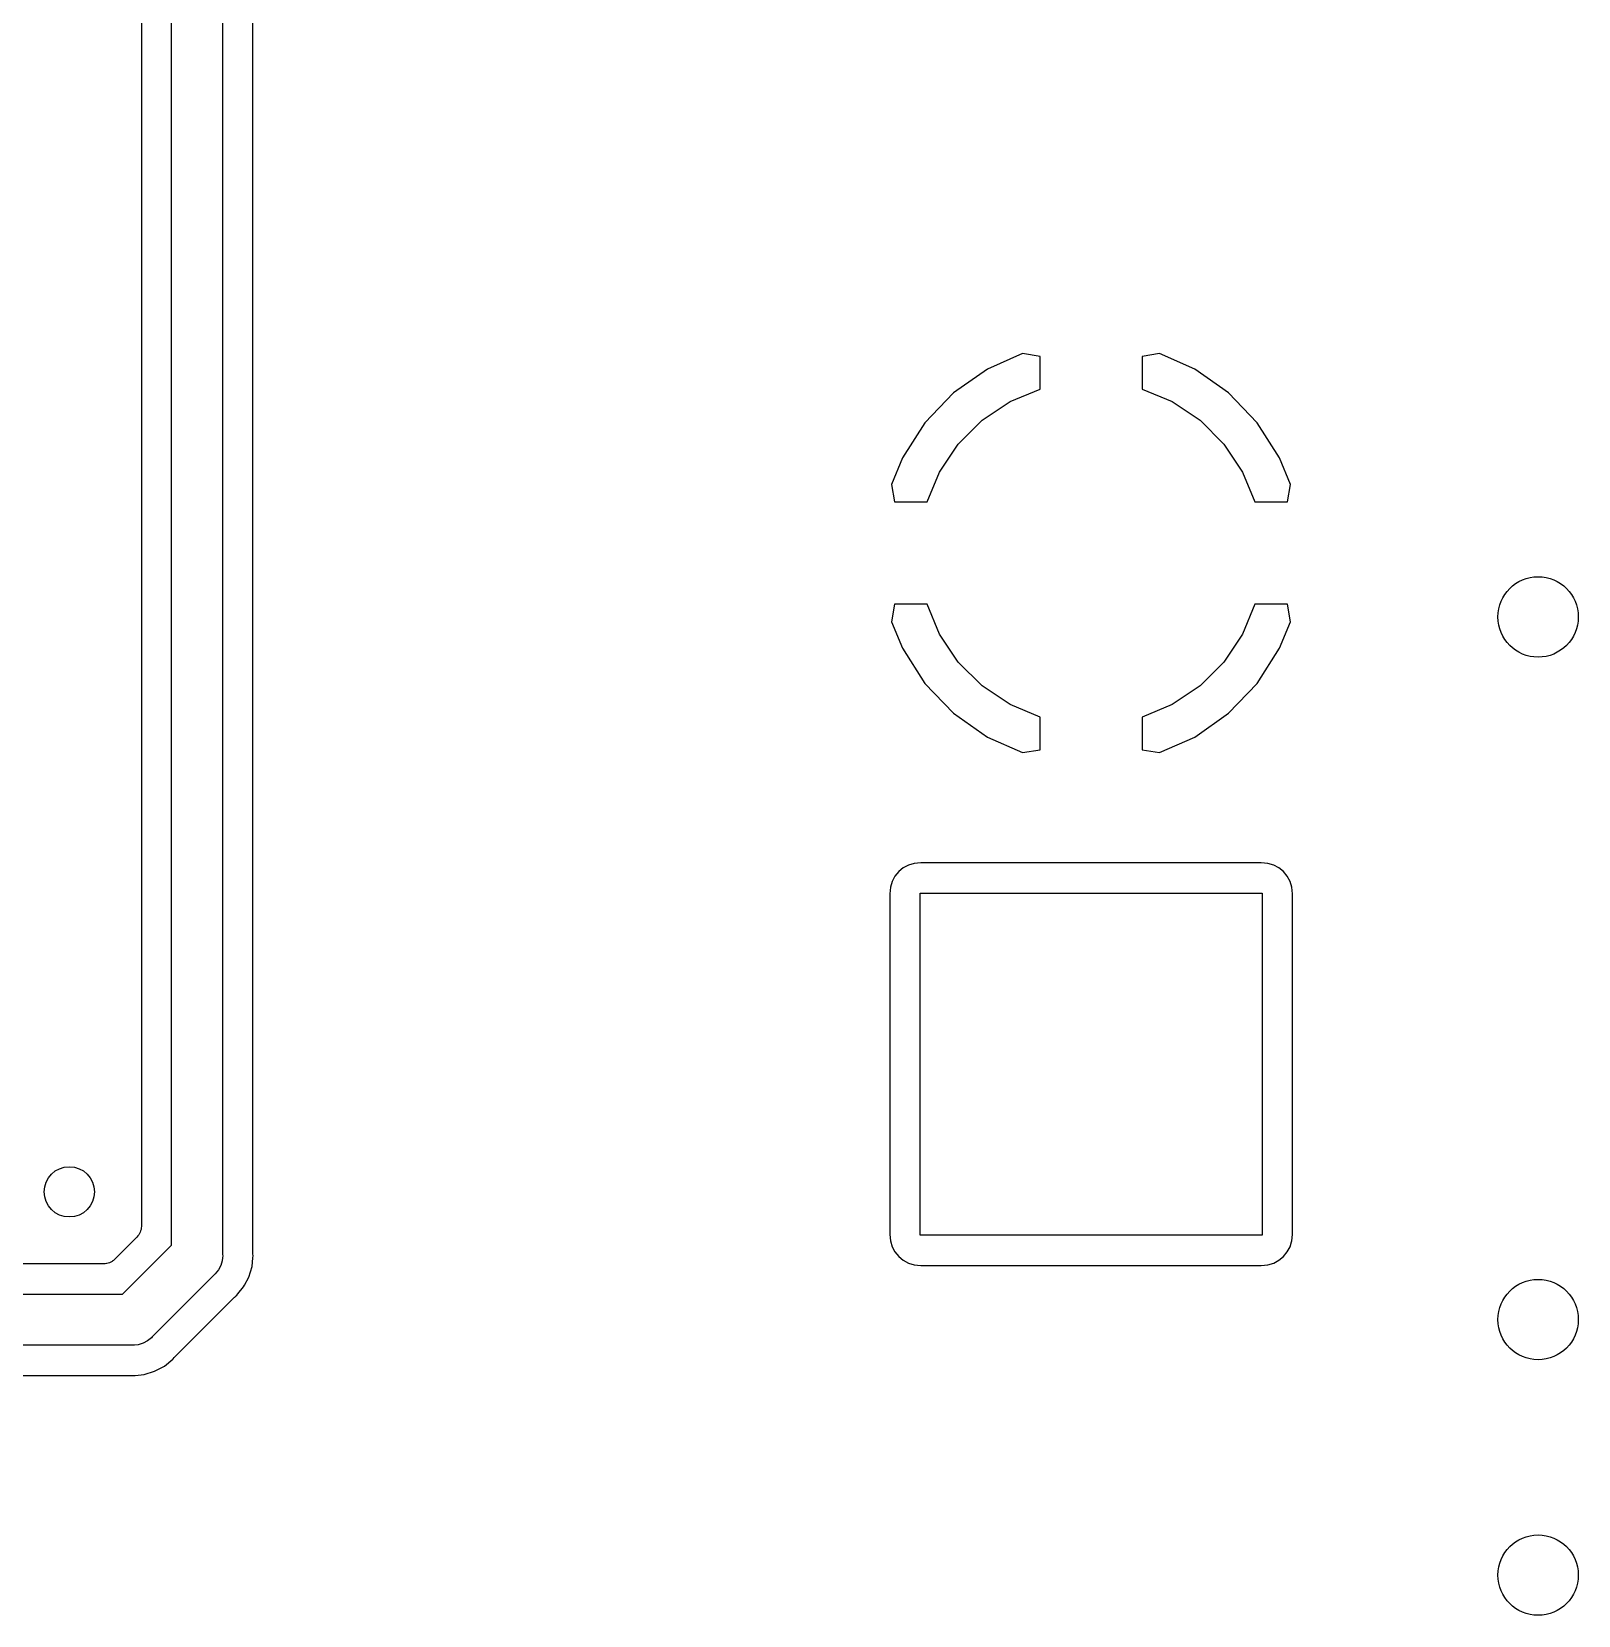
# Model space of a CAD drawing. Extents: x 4.56 to 9.07, y -4.98 to -1.83.
# Drawn here: x 6.4926 to 6.7954, y -2.9579 to -2.648 of the extents above; entities that cross this region are included whole.
import ezdxf

# ---------------------------------------------------------------- set-up
doc = ezdxf.new("R2010")
doc.units = 0
doc.header["$MEASUREMENT"] = 0
doc.layers.add('BLACK', color=7, linetype='CONTINUOUS')

msp = doc.modelspace()

# ---------------------------------------------------------------- linework, layer by layer
at = {"layer": 'BLACK', "linetype": 'CONTINUOUS'}
for p, q in [((6.51409, -2.45068), (6.51409, -2.85669)), ((6.52, -2.88543), (6.52, -2.45025)), ((6.53, -2.45207), (6.53, -2.88725)), ((6.53591, -2.88682), (6.53591, -2.45574)), ((6.6866, -2.71097), (6.67971, -2.714)), ((6.69, -2.7115), (6.6866, -2.71097)), ((6.69, -2.71792), (6.69, -2.7115)), ((6.7134, -2.71097), (6.71, -2.7115)), ((6.71, -2.7115), (6.71, -2.71792)), ((6.72029, -2.714), (6.7134, -2.71097)), ((6.67971, -2.714), (6.67308, -2.71865)), ((6.72692, -2.71865), (6.72029, -2.714)), ((6.67308, -2.71865), (6.66748, -2.7245)), ((6.67867, -2.72401), (6.68415, -2.72034)), ((6.68415, -2.72034), (6.69, -2.71792)), ((6.71, -2.71792), (6.71585, -2.72034)), ((6.71585, -2.72034), (6.72133, -2.72401)), ((6.73252, -2.7245), (6.72692, -2.71865)), ((6.67401, -2.72867), (6.67867, -2.72401)), ((6.72133, -2.72401), (6.72599, -2.72867)), ((6.66748, -2.7245), (6.66311, -2.73137)), ((6.73689, -2.73137), (6.73252, -2.7245)), ((6.67034, -2.73415), (6.67401, -2.72867)), ((6.72599, -2.72867), (6.72966, -2.73415)), ((6.66311, -2.73137), (6.66096, -2.73655)), ((6.73904, -2.73655), (6.73689, -2.73137)), ((6.66792, -2.74), (6.67034, -2.73415)), ((6.72966, -2.73415), (6.73208, -2.74)), ((6.66096, -2.73655), (6.66153, -2.74)), ((6.73847, -2.74), (6.73904, -2.73655)), ((6.66153, -2.74), (6.66792, -2.74)), ((6.73208, -2.74), (6.73847, -2.74)), ((6.66153, -2.76), (6.66096, -2.76345)), ((6.66792, -2.76), (6.66153, -2.76)), ((6.67034, -2.76585), (6.66792, -2.76)), ((6.73208, -2.76), (6.72966, -2.76585)), ((6.73847, -2.76), (6.73208, -2.76)), ((6.73904, -2.76345), (6.73847, -2.76)), ((6.66096, -2.76345), (6.66311, -2.76863)), ((6.73689, -2.76863), (6.73904, -2.76345)), ((6.67401, -2.77133), (6.67034, -2.76585)), ((6.72966, -2.76585), (6.72599, -2.77133)), ((6.66311, -2.76863), (6.66748, -2.7755)), ((6.73252, -2.7755), (6.73689, -2.76863)), ((6.67867, -2.77599), (6.67401, -2.77133)), ((6.72599, -2.77133), (6.72133, -2.77599)), ((6.66748, -2.7755), (6.67308, -2.78135)), ((6.68415, -2.77966), (6.67867, -2.77599)), ((6.72133, -2.77599), (6.71585, -2.77966)), ((6.72692, -2.78135), (6.73252, -2.7755)), ((6.69, -2.78208), (6.68415, -2.77966)), ((6.71585, -2.77966), (6.71, -2.78208)), ((6.67308, -2.78135), (6.67971, -2.786)), ((6.69, -2.7885), (6.69, -2.78208)), ((6.71, -2.78208), (6.71, -2.7885)), ((6.72029, -2.786), (6.72692, -2.78135)), ((6.67971, -2.786), (6.6866, -2.78903)), ((6.7134, -2.78903), (6.72029, -2.786)), ((6.6866, -2.78903), (6.69, -2.7885)), ((6.71, -2.7885), (6.7134, -2.78903)), ((6.66538, -2.81072), (6.66426, -2.81105)), ((6.66668, -2.81059), (6.66538, -2.81072)), ((6.73332, -2.81059), (6.66668, -2.81059)), ((6.73462, -2.81072), (6.73332, -2.81059)), ((6.73574, -2.81105), (6.73462, -2.81072)), ((6.6616, -2.81324), (6.66105, -2.81426)), ((6.66234, -2.81234), (6.6616, -2.81324)), ((6.66324, -2.8116), (6.66234, -2.81234)), ((6.66426, -2.81105), (6.66324, -2.8116)), ((6.73676, -2.8116), (6.73574, -2.81105)), ((6.73766, -2.81234), (6.73676, -2.8116)), ((6.7384, -2.81324), (6.73766, -2.81234)), ((6.73895, -2.81426), (6.7384, -2.81324)), ((6.66072, -2.81538), (6.66059, -2.81668)), ((6.66059, -2.81668), (6.66059, -2.88332)), ((6.66105, -2.81426), (6.66072, -2.81538)), ((6.66654, -2.88346), (6.66654, -2.81654)), ((6.66654, -2.81654), (6.73346, -2.81654)), ((6.73346, -2.81654), (6.73346, -2.88346)), ((6.73928, -2.81538), (6.73895, -2.81426)), ((6.73941, -2.81668), (6.73928, -2.81538)), ((6.73941, -2.88332), (6.73941, -2.81668)), ((6.51409, -2.85669), (6.51409, -2.88176)), ((6.51406, -2.88207), (6.51404, -2.88234)), ((6.51409, -2.8818), (6.51406, -2.88207)), ((6.51409, -2.88176), (6.51409, -2.88177)), ((6.51409, -2.88177), (6.51409, -2.88177)), ((6.51409, -2.88177), (6.51409, -2.88177)), ((6.51409, -2.88177), (6.51409, -2.8818)), ((6.51323, -2.88385), (6.50885, -2.88823)), ((6.5134, -2.88364), (6.51323, -2.88385)), ((6.51358, -2.88343), (6.5134, -2.88364)), ((6.51359, -2.88341), (6.51358, -2.88343)), ((6.5136, -2.8834), (6.51359, -2.88341)), ((6.51372, -2.88316), (6.5136, -2.8834)), ((6.51386, -2.88292), (6.51372, -2.88316)), ((6.51387, -2.88289), (6.51386, -2.88291)), ((6.51386, -2.88291), (6.51386, -2.88292)), ((6.51395, -2.88263), (6.51387, -2.88289)), ((6.51403, -2.88237), (6.51395, -2.88263)), ((6.51404, -2.88234), (6.51403, -2.88236)), ((6.51403, -2.88236), (6.51403, -2.88237)), ((6.66059, -2.88332), (6.66072, -2.88462)), ((6.66072, -2.88462), (6.66105, -2.88574)), ((6.73346, -2.88346), (6.66654, -2.88346)), ((6.73895, -2.88574), (6.73923, -2.8848)), ((6.73923, -2.8848), (6.73928, -2.88462)), ((6.73923, -2.8848), (6.73923, -2.8848)), ((6.73928, -2.88462), (6.73941, -2.88332)), ((6.50882, -2.88826), (6.50861, -2.88843)), ((6.50884, -2.88824), (6.50882, -2.88826)), ((6.50885, -2.88823), (6.50884, -2.88824)), ((6.50884, -2.88824), (6.50884, -2.88824)), ((6.50884, -2.88824), (6.50884, -2.88824)), ((6.51043, -2.895), (6.52, -2.88543)), ((6.52998, -2.88793), (6.52993, -2.88848)), ((6.53002, -2.8875), (6.52998, -2.88793)), ((6.53, -2.88725), (6.53002, -2.8875)), ((6.53575, -2.88964), (6.53592, -2.88789)), ((6.53592, -2.88694), (6.53591, -2.88682)), ((6.53592, -2.88707), (6.53592, -2.88694)), ((6.53592, -2.88711), (6.53592, -2.88707)), ((6.53596, -2.8875), (6.53592, -2.88711)), ((6.53592, -2.88789), (6.53596, -2.8875)), ((6.53592, -2.88789), (6.53592, -2.88789)), ((6.66105, -2.88574), (6.6616, -2.88676)), ((6.6616, -2.88676), (6.66234, -2.88766)), ((6.66234, -2.88766), (6.66324, -2.8884)), ((6.73676, -2.8884), (6.73766, -2.88766)), ((6.73766, -2.88766), (6.7384, -2.88676)), ((6.7384, -2.88676), (6.73895, -2.88574)), ((6.50676, -2.88909), (4.90009, -2.88909)), ((6.50703, -2.88907), (6.50676, -2.88909)), ((6.5073, -2.88904), (6.50703, -2.88907)), ((6.50732, -2.88904), (6.5073, -2.88904)), ((6.50733, -2.88904), (6.50732, -2.88904)), ((6.50759, -2.88896), (6.50733, -2.88904)), ((6.50786, -2.88888), (6.50759, -2.88896)), ((6.50787, -2.88888), (6.50786, -2.88888)), ((6.50788, -2.88887), (6.50787, -2.88888)), ((6.50813, -2.88874), (6.50788, -2.88887)), ((6.50837, -2.88862), (6.50813, -2.88874)), ((6.50838, -2.88861), (6.50837, -2.88862)), ((6.50839, -2.8886), (6.50838, -2.88861)), ((6.50861, -2.88843), (6.50839, -2.8886)), ((6.52836, -2.89121), (6.51621, -2.90336)), ((6.52855, -2.89105), (6.52836, -2.89121)), ((6.52918, -2.89029), (6.52855, -2.89105)), ((6.52964, -2.88942), (6.52918, -2.89029)), ((6.52993, -2.88848), (6.52964, -2.88942)), ((6.53512, -2.89169), (6.53575, -2.88964)), ((6.66324, -2.8884), (6.66426, -2.88895)), ((6.66426, -2.88895), (6.66538, -2.88928)), ((6.66538, -2.88928), (6.66668, -2.88941)), ((6.66668, -2.88941), (6.73332, -2.88941)), ((6.73332, -2.88941), (6.73462, -2.88928)), ((6.73462, -2.88928), (6.73574, -2.88895)), ((6.73574, -2.88895), (6.73676, -2.8884)), ((6.533, -2.89494), (6.53411, -2.89359)), ((6.53411, -2.89359), (6.53428, -2.89328)), ((6.53428, -2.89328), (6.53512, -2.89169)), ((6.53428, -2.89328), (6.53428, -2.89328)), ((4.896, -2.895), (6.51043, -2.895)), ((6.52069, -2.90723), (6.53223, -2.89569)), ((6.53223, -2.89569), (6.53226, -2.89566)), ((6.53226, -2.89566), (6.53236, -2.89559)), ((6.53236, -2.89559), (6.53244, -2.8955)), ((6.53244, -2.8955), (6.53275, -2.89525)), ((6.53275, -2.89525), (6.533, -2.89494)), ((6.533, -2.89494), (6.533, -2.89494)), ((6.51605, -2.90355), (6.51529, -2.90418)), ((6.51621, -2.90336), (6.51605, -2.90355)), ((6.51225, -2.905), (4.896, -2.905)), ((6.5125, -2.90502), (6.51225, -2.905)), ((6.51275, -2.905), (6.5125, -2.90502)), ((6.51348, -2.90493), (6.51275, -2.905)), ((6.51442, -2.90464), (6.51348, -2.90493)), ((6.51529, -2.90418), (6.51442, -2.90464)), ((6.51669, -2.91012), (6.51859, -2.90911)), ((6.51859, -2.90911), (6.52025, -2.90775)), ((6.52025, -2.90775), (6.52032, -2.90766)), ((6.52032, -2.90766), (6.5205, -2.90744)), ((6.5205, -2.90744), (6.52052, -2.90741)), ((6.5205, -2.90744), (6.5205, -2.90744)), ((6.52052, -2.90741), (6.52061, -2.90733)), ((6.52061, -2.90733), (6.52069, -2.90723)), ((5.95712, -2.91091), (6.51182, -2.91091)), ((6.51182, -2.91091), (6.51186, -2.91091)), ((6.51186, -2.91091), (6.51198, -2.91092)), ((6.51198, -2.91092), (6.51211, -2.91092)), ((6.51211, -2.91092), (6.5125, -2.91096)), ((6.5125, -2.91096), (6.51289, -2.91092)), ((6.51289, -2.91092), (6.51464, -2.91075)), ((6.51289, -2.91092), (6.51289, -2.91092)), ((6.51464, -2.91075), (6.51669, -2.91012))]:
    msp.add_line(p, q, dxfattribs=at)
at = {"layer": 'BLACK'}
for centre, radius in [((6.7875, -2.7625), 0.00787), ((6.5, -2.875), 0.00492), ((6.7875, -2.9), 0.00787), ((6.7875, -2.95), 0.00787)]:
    msp.add_circle(centre, radius, dxfattribs=at)

doc.saveas('drawing.dxf')
